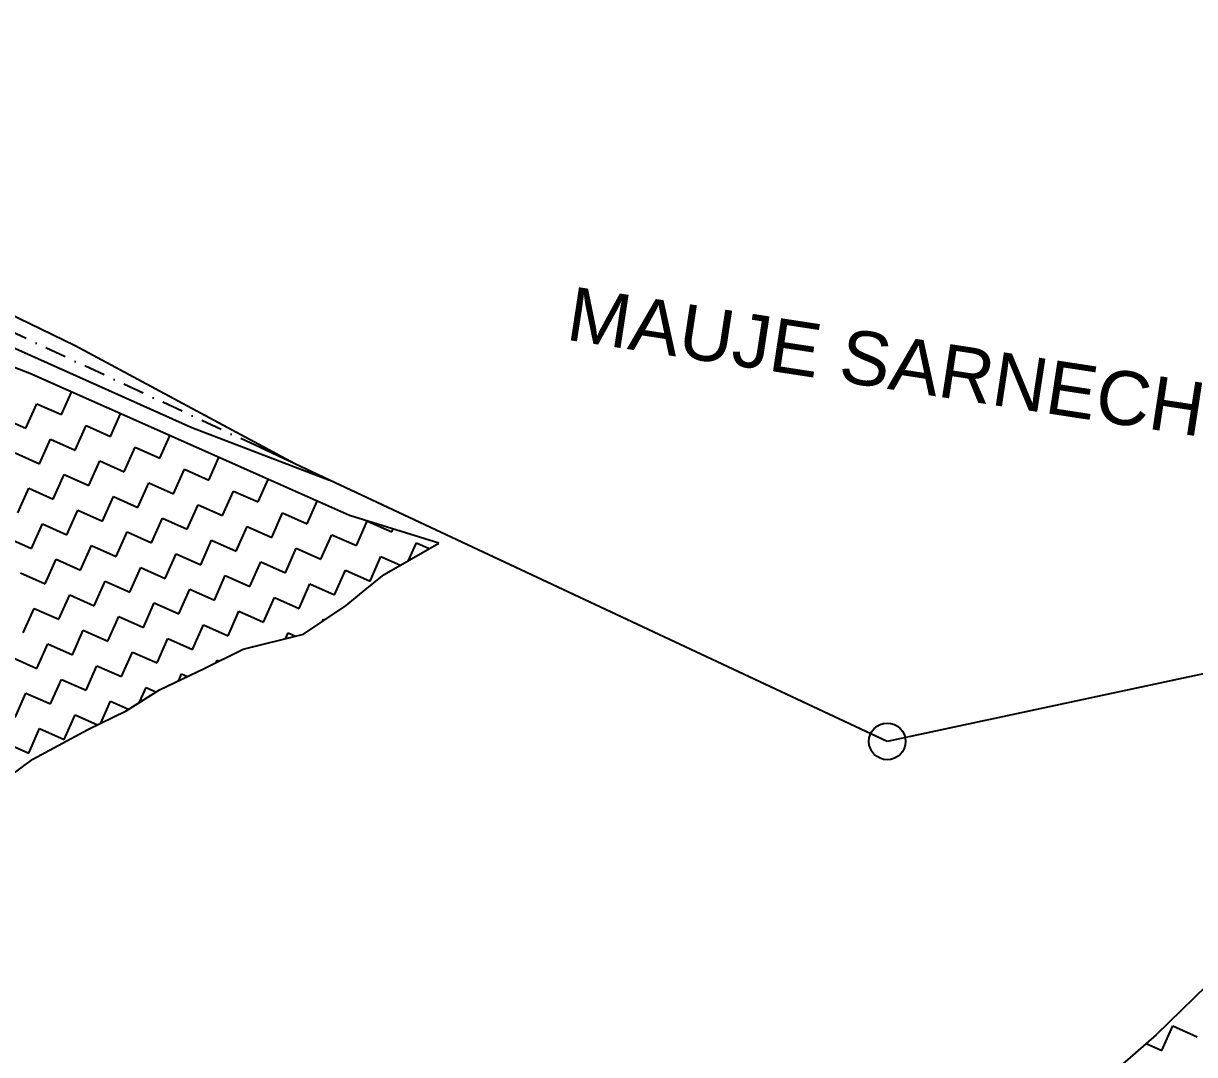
# Model space of a CAD drawing. Header units: metres. Extents: x 279553 to 281500, y 2029848 to 2031565.
# Drawn here: x 280029.9 to 280305.1, y 2031314.2 to 2031556.6 of the extents above; entities that cross this region are included whole.
import ezdxf

# ---------------------------------------------------------------- set-up
doc = ezdxf.new("R2010")
doc.units = ezdxf.units.M
doc.header["$MEASUREMENT"] = 0
doc.linetypes.add('DASHDOT', pattern=[1, 0.5, -0.25, 0, -0.25])
for name, color, linetype in [('POLY_HATCH', 12, 'Continuous'), ('POLY_WATER', 4, 'Continuous'), ('TEXT_MAPOUT', 7, 'Continuous'), ('V_BOUND_LINE', 7, 'Continuous'), ('V_BOUND_STREAM_LINE', 7, 'DASHDOT')]:
    doc.layers.add(name, color=color, linetype=linetype)
doc.styles.get("Standard").update_dxf_attribs({"font": 'arial.ttf'})

msp = doc.modelspace()

# ---------------------------------------------------------------- linework, layer by layer
msp.add_circle((280232.91, 2031387.81), 4.3)
at = {"layer": 'POLY_HATCH'}
for p, q in [((280031.42, 2031474.29), (280006.26, 2031484.06)), ((280058.41, 2031462.29), (280031.42, 2031474.29)), ((280085.4, 2031450.3), (280058.41, 2031462.29)), ((280106.52, 2031440.92), (280085.4, 2031450.3)), ((280127.51, 2031434.4), (280106.52, 2031440.92)), ((280114.66, 2031427.07), (280127.51, 2031434.4)), ((280110.23, 2031423.42), (280114.66, 2031427.07)), ((280105.79, 2031419.77), (280110.23, 2031423.42)), ((280095.76, 2031413), (280105.79, 2031419.77)), ((280081.55, 2031409.48), (280095.76, 2031413)), ((280072.56, 2031405.05), (280081.55, 2031409.48)), ((280061.87, 2031399.97), (280072.56, 2031405.05)), ((280054.05, 2031395.02), (280061.87, 2031399.97)), ((280045.05, 2031390.59), (280054.05, 2031395.02)), ((280032.15, 2031383.68), (280045.05, 2031390.59)), ((280023.81, 2031377.56), (280032.15, 2031383.68)), ((280310.94, 2031333.28), (280296.09, 2031318.82)), ((280296.09, 2031318.82), (280267.88, 2031294.39))]:
    msp.add_line(p, q, dxfattribs=at)
at = {"layer": 'POLY_HATCH', "linetype": 'Continuous'}
for p, q in [((280038.86, 2031464.63), (280041.21, 2031469.94)), ((280030.52, 2031461.42), (280033.08, 2031467.2)), ((280033.08, 2031467.2), (280038.86, 2031464.63)), ((280024.74, 2031463.99), (280030.52, 2031461.42)), ((280050.41, 2031459.5), (280052.76, 2031464.8)), ((280042.07, 2031456.29), (280044.63, 2031462.07)), ((280044.63, 2031462.07), (280050.41, 2031459.5)), ((280061.95, 2031454.37), (280064.31, 2031459.67)), ((280033.73, 2031453.08), (280036.29, 2031458.86)), ((280036.29, 2031458.86), (280042.07, 2031456.29)), ((280053.61, 2031451.16), (280056.18, 2031456.94)), ((280056.18, 2031456.94), (280061.95, 2031454.37)), ((280027.95, 2031455.65), (280033.73, 2031453.08)), ((280073.5, 2031449.24), (280075.86, 2031454.54)), ((280045.27, 2031447.95), (280047.84, 2031453.73)), ((280047.84, 2031453.73), (280053.61, 2031451.16)), ((280065.16, 2031446.03), (280067.73, 2031451.8)), ((280067.73, 2031451.8), (280073.5, 2031449.24)), ((280036.93, 2031444.74), (280039.5, 2031450.52)), ((280039.5, 2031450.52), (280045.27, 2031447.95)), ((280056.82, 2031442.82), (280059.39, 2031448.6)), ((280059.39, 2031448.6), (280065.16, 2031446.03)), ((280085.05, 2031444.11), (280087.41, 2031449.41)), ((280028.59, 2031441.53), (280031.16, 2031447.31)), ((280031.16, 2031447.31), (280036.93, 2031444.74)), ((280076.71, 2031440.9), (280079.28, 2031446.67)), ((280079.28, 2031446.67), (280085.05, 2031444.11)), ((280048.48, 2031439.61), (280051.05, 2031445.39)), ((280051.05, 2031445.39), (280056.82, 2031442.82)), ((280068.37, 2031437.69), (280070.94, 2031443.46)), ((280070.94, 2031443.46), (280076.71, 2031440.9)), ((280096.6, 2031438.98), (280098.96, 2031444.28)), ((280040.14, 2031436.4), (280042.71, 2031442.18)), ((280042.71, 2031442.18), (280048.48, 2031439.61)), ((280060.03, 2031434.48), (280062.6, 2031440.26)), ((280062.6, 2031440.26), (280068.37, 2031437.69)), ((280088.26, 2031435.77), (280090.83, 2031441.54)), ((280090.83, 2031441.54), (280096.6, 2031438.98)), ((280031.8, 2031433.19), (280034.37, 2031438.97)), ((280034.37, 2031438.97), (280040.14, 2031436.4)), ((280079.92, 2031432.56), (280082.49, 2031438.33)), ((280082.49, 2031438.33), (280088.26, 2031435.77)), ((280108.15, 2031433.84), (280110.71, 2031439.62)), ((280110.74, 2031439.61), (280116.49, 2031437.05)), ((280116.49, 2031437.05), (280116.79, 2031437.73)), ((280026.03, 2031435.76), (280031.8, 2031433.19)), ((280051.69, 2031431.27), (280054.26, 2031437.05)), ((280054.26, 2031437.05), (280060.03, 2031434.48)), ((280071.58, 2031429.35), (280074.15, 2031435.12)), ((280074.15, 2031435.12), (280079.92, 2031432.56)), ((280099.81, 2031430.64), (280102.37, 2031436.41)), ((280102.37, 2031436.41), (280108.15, 2031433.84)), ((280043.35, 2031428.06), (280045.92, 2031433.84)), ((280045.92, 2031433.84), (280051.69, 2031431.27)), ((280091.47, 2031427.43), (280094.03, 2031433.2)), ((280094.03, 2031433.2), (280099.81, 2031430.64)), ((280120.43, 2031430.36), (280122.26, 2031434.49)), ((280122.26, 2031434.49), (280125.3, 2031433.14)), ((280035.01, 2031424.85), (280037.58, 2031430.63)), ((280037.58, 2031430.63), (280043.35, 2031428.06)), ((280063.24, 2031426.14), (280065.81, 2031431.92)), ((280065.81, 2031431.92), (280071.58, 2031429.35)), ((280083.13, 2031424.22), (280085.69, 2031429.99)), ((280085.69, 2031429.99), (280091.47, 2031427.43)), ((280111.36, 2031425.51), (280113.92, 2031431.28)), ((280113.92, 2031431.28), (280118.49, 2031429.25)), ((280029.24, 2031427.42), (280035.01, 2031424.85)), ((280054.9, 2031422.93), (280057.47, 2031428.71)), ((280057.47, 2031428.71), (280063.24, 2031426.14)), ((280074.79, 2031421.01), (280077.35, 2031426.78)), ((280077.35, 2031426.78), (280083.13, 2031424.22)), ((280103.02, 2031422.3), (280105.58, 2031428.07)), ((280105.58, 2031428.07), (280111.36, 2031425.51)), ((280046.56, 2031419.72), (280049.13, 2031425.5)), ((280049.13, 2031425.5), (280054.9, 2031422.93)), ((280094.68, 2031419.09), (280097.24, 2031424.86)), ((280097.24, 2031424.86), (280103.02, 2031422.3)), ((280038.22, 2031416.52), (280040.79, 2031422.29)), ((280040.79, 2031422.29), (280046.56, 2031419.72)), ((280066.45, 2031417.8), (280069.01, 2031423.58)), ((280069.01, 2031423.58), (280074.79, 2031421.01)), ((280086.34, 2031415.88), (280088.9, 2031421.65)), ((280088.9, 2031421.65), (280094.68, 2031419.09)), ((280029.88, 2031413.31), (280032.45, 2031419.08)), ((280032.45, 2031419.08), (280038.22, 2031416.52)), ((280058.11, 2031414.59), (280060.67, 2031420.37)), ((280060.67, 2031420.37), (280066.45, 2031417.8)), ((280078, 2031412.67), (280080.56, 2031418.44)), ((280080.56, 2031418.44), (280086.34, 2031415.88)), ((280049.77, 2031411.38), (280052.33, 2031417.16)), ((280052.33, 2031417.16), (280058.11, 2031414.59)), ((280100.22, 2031416.01), (280100.45, 2031416.52)), ((280100.45, 2031416.52), (280100.77, 2031416.38)), ((280041.43, 2031408.18), (280043.99, 2031413.95)), ((280043.99, 2031413.95), (280049.77, 2031411.38)), ((280069.66, 2031409.46), (280072.22, 2031415.24)), ((280072.22, 2031415.24), (280078, 2031412.67)), ((280091.5, 2031411.94), (280092.11, 2031413.31)), ((280092.11, 2031413.31), (280093.88, 2031412.53)), ((280033.09, 2031404.97), (280035.65, 2031410.74)), ((280035.65, 2031410.74), (280041.43, 2031408.18)), ((280061.32, 2031406.25), (280063.88, 2031412.03)), ((280063.88, 2031412.03), (280069.66, 2031409.46)), ((280083.73, 2031410.02), (280083.77, 2031410.1)), ((280083.77, 2031410.1), (280083.88, 2031410.06)), ((280027.31, 2031407.53), (280033.09, 2031404.97)), ((280052.98, 2031403.04), (280055.54, 2031408.82)), ((280055.54, 2031408.82), (280061.32, 2031406.25)), ((280044.64, 2031399.84), (280047.2, 2031405.61)), ((280047.2, 2031405.61), (280052.98, 2031403.04)), ((280075.19, 2031406.34), (280075.43, 2031406.9)), ((280075.43, 2031406.9), (280075.89, 2031406.69)), ((280036.3, 2031396.63), (280038.86, 2031402.4)), ((280038.86, 2031402.4), (280044.64, 2031399.84)), ((280066.4, 2031402.12), (280067.09, 2031403.69)), ((280067.09, 2031403.69), (280068.44, 2031403.09)), ((280027.96, 2031393.42), (280030.52, 2031399.19)), ((280030.52, 2031399.19), (280036.3, 2031396.63)), ((280057.22, 2031397.02), (280058.75, 2031400.48)), ((280058.75, 2031400.48), (280061.06, 2031399.45)), ((280048.11, 2031392.09), (280050.41, 2031397.27)), ((280050.41, 2031397.27), (280054.64, 2031395.39)), ((280039.51, 2031388.29), (280042.07, 2031394.06)), ((280042.07, 2031394.06), (280047.35, 2031391.72)), ((280031.17, 2031385.08), (280033.73, 2031390.85)), ((280033.73, 2031390.85), (280039.51, 2031388.29)), ((280025.39, 2031387.64), (280031.17, 2031385.08)), ((280297.42, 2031315.18), (280299.99, 2031320.95)), ((280299.99, 2031320.95), (280305.76, 2031318.39)), ((280293.76, 2031316.8), (280297.42, 2031315.18))]:
    msp.add_line(p, q, dxfattribs=at)
at = {"layer": 'POLY_WATER'}
for p, q in [((280042.08, 2031480.78), (279885.76, 2031556.58)), ((279892.85, 2031540.67), (280069.52, 2031461.58)), ((280093.66, 2031453.07), (280042.08, 2031480.78)), ((280069.52, 2031461.58), (280101.81, 2031449.25))]:
    msp.add_line(p, q, dxfattribs=at)
at = {"layer": 'V_BOUND_LINE'}
for p, q in [((280093.66, 2031453.07), (280085.51, 2031456.89)), ((280101.81, 2031449.25), (280093.66, 2031453.07)), ((280232.91, 2031387.81), (280101.81, 2031449.25)), ((280379.35, 2031419.19), (280232.91, 2031387.81))]:
    msp.add_line(p, q, dxfattribs=at)
at = {"layer": 'V_BOUND_STREAM_LINE', "ltscale": 10}
msp.add_line((280085.51, 2031456.89), (279884.01, 2031550.83), dxfattribs=at)

# ---------------------------------------------------------------- texts
at = {"layer": 'TEXT_MAPOUT'}
msp.add_text('MAUJE SARNECHI SHIV', height=12.6373, rotation=351.2928, dxfattribs=at).set_placement((280157.12, 2031482.29))

doc.saveas('drawing.dxf')
